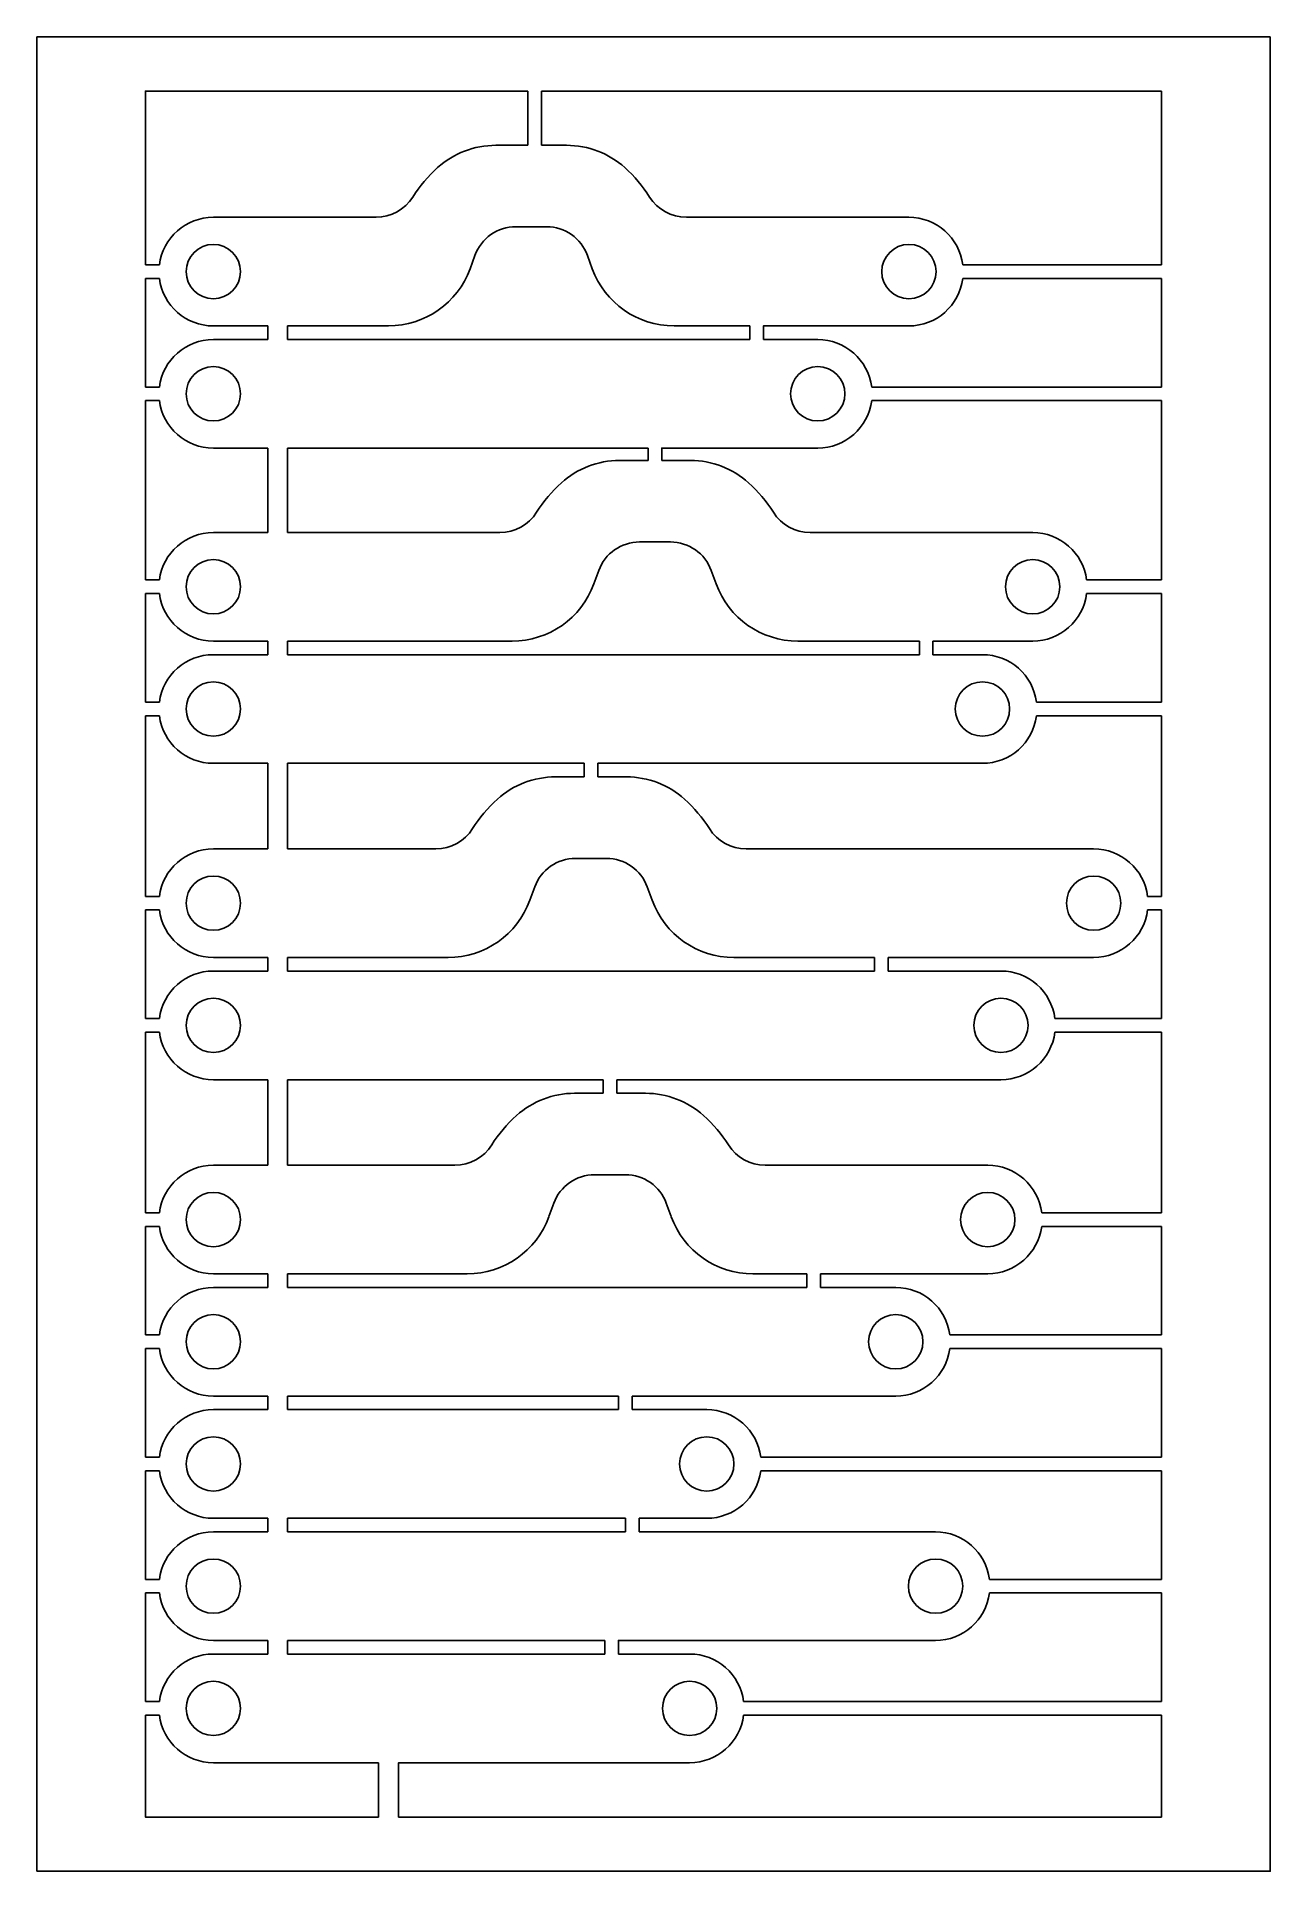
# Model space of a CAD drawing. Header units: millimetres. Extents: x -6.5 to 38.9, y -58.9 to 8.6.
import ezdxf

# ---------------------------------------------------------------- set-up
doc = ezdxf.new("R2010")
doc.units = ezdxf.units.MM

msp = doc.modelspace()

# ---------------------------------------------------------------- linework, layer by layer
for points in [[(-2.5, 8.65), (-6.5, 8.65)], [(-6.5, 8.65), (-6.5, -54.906)], [(-2.5, 8.65), (38.898, 8.65)], [(38.898, -54.906), (38.898, 8.65)], [(-2.5, 4.65), (-2.5, 6.65), (11.577, 6.65)], [(11.577, 4.65), (11.577, 6.65)], [(12.077, 6.65), (34.898, 6.65)], [(12.077, 4.65), (12.077, 6.65)], [(34.898, 6.65), (34.898, 4.65)], [(-2.5, 0.25), (-2.5, 4.65)], [(11.577, 4.65), (10.394, 4.65)], [(13.002, 4.65), (12.077, 4.65)], [(34.898, 4.65), (34.898, 0.25)], [(0, 2), (5.988, 2)], [(11.131, 1.65), (12.265, 1.65)], [(17.408, 2), (25.598, 2)], [(-1.984, 0.25), (-2.5, 0.25)], [(9.627, 0.597), (9.448, 0.106)], [(13.769, 0.597), (13.947, 0.106)], [(34.898, 0.25), (27.582, 0.25)], [(-1.984, -0.25), (-2.5, -0.25)], [(-1.984, -0.25), (-2.5, -0.25)], [(-2.5, -0.25), (-2.5, -4.25)], [(34.898, -0.25), (27.582, -0.25)], [(34.898, -0.25), (34.898, -4.25)], [(0, -2), (2, -2)], [(2, -2.5), (2, -2)], [(2.735, -2), (6.441, -2)], [(2.735, -2.5), (2.735, -2)], [(16.955, -2), (19.744, -2)], [(19.744, -2.5), (19.744, -2)], [(20.244, -2.5), (20.244, -2), (25.598, -2)], [(0, -2.5), (2, -2.5)], [(2.735, -2.5), (19.744, -2.5)], [(20.244, -2.5), (22.244, -2.5)], [(-1.984, -4.25), (-2.5, -4.25)], [(34.898, -4.25), (24.229, -4.25)], [(-2.5, -4.75), (-2.5, -11.356)], [(-1.984, -4.75), (-2.5, -4.75)], [(34.898, -4.75), (24.229, -4.75)], [(34.898, -4.75), (34.898, -11.356)], [(0, -6.5), (2, -6.5)], [(2, -9.606), (2, -6.5)], [(2.735, -6.5), (16.004, -6.5)], [(2.735, -9.606), (2.735, -6.5)], [(16.004, -6.956), (16.004, -6.5)], [(16.504, -6.956), (16.504, -6.5), (22.244, -6.5)], [(16.004, -6.956), (14.95, -6.956)], [(17.557, -6.956), (16.504, -6.956)], [(0, -9.606), (2, -9.606)], [(2.735, -9.606), (10.544, -9.606)], [(15.687, -9.956), (16.821, -9.956)], [(21.963, -9.606), (30.154, -9.606)], [(-1.984, -11.356), (-2.5, -11.356)], [(14.183, -11.009), (14.004, -11.5)], [(18.324, -11.009), (18.503, -11.5)], [(34.898, -11.356), (32.138, -11.356)], [(-2.5, -11.856), (-2.5, -15.856)], [(-1.984, -11.856), (-2.5, -11.856)], [(34.898, -11.856), (32.138, -11.856)], [(34.898, -11.856), (34.898, -15.856)], [(0, -13.606), (2, -13.606)], [(0, -14.106), (2, -14.106)], [(2, -14.106), (2, -13.606)], [(2.735, -13.606), (10.997, -13.606)], [(2.735, -14.106), (2.735, -13.606)], [(2.735, -14.106), (25.984, -14.106)], [(21.51, -13.606), (25.984, -13.606)], [(25.984, -14.106), (25.984, -13.606)], [(26.484, -13.606), (30.154, -13.606)], [(26.484, -14.106), (26.484, -13.606)], [(26.484, -14.106), (28.306, -14.106)], [(-1.984, -15.856), (-2.5, -15.856)], [(34.898, -15.856), (30.291, -15.856)], [(-2.5, -16.356), (-2.5, -23.006)], [(-1.984, -16.356), (-2.5, -16.356)], [(34.898, -16.356), (30.291, -16.356)], [(34.898, -16.356), (34.898, -23.006)], [(0, -18.106), (2, -18.106)], [(2, -21.256), (2, -18.106)], [(2.735, -18.106), (13.648, -18.106)], [(2.735, -21.256), (2.735, -18.106)], [(13.648, -18.606), (13.648, -18.106)], [(14.148, -18.106), (28.306, -18.106)], [(14.148, -18.606), (14.148, -18.106)], [(12.594, -18.606), (13.648, -18.606)], [(14.148, -18.606), (15.202, -18.606)], [(0, -21.256), (2, -21.256)], [(2.735, -21.256), (8.188, -21.256)], [(13.331, -21.606), (14.465, -21.606)], [(19.608, -21.256), (32.398, -21.256)], [(11.827, -22.659), (11.648, -23.15)], [(15.969, -22.659), (16.148, -23.15)], [(-1.984, -23.006), (-2.5, -23.006)], [(-2.5, -23.506), (-2.5, -27.506)], [(-1.984, -23.506), (-2.5, -23.506)], [(34.898, -23.006), (34.382, -23.006)], [(34.898, -23.506), (34.382, -23.506)], [(34.898, -23.506), (34.898, -27.506)], [(0, -25.256), (2, -25.256)], [(2, -25.756), (2, -25.256)], [(2.735, -25.256), (8.641, -25.256)], [(2.735, -25.756), (2.735, -25.256)], [(19.155, -25.256), (24.335, -25.256)], [(24.335, -25.756), (24.335, -25.256)], [(24.835, -25.256), (32.398, -25.256)], [(24.835, -25.756), (24.835, -25.256)], [(0, -25.756), (2, -25.756)], [(2.735, -25.756), (24.335, -25.756)], [(24.835, -25.756), (28.986, -25.756)], [(-1.984, -27.506), (-2.5, -27.506)], [(34.898, -27.506), (30.97, -27.506)], [(-2.5, -28.006), (-2.5, -34.656)], [(-1.984, -28.006), (-2.5, -28.006)], [(34.898, -28.006), (30.97, -28.006)], [(34.898, -28.006), (34.898, -34.656)], [(0, -29.756), (2, -29.756)], [(2, -32.906), (2, -29.756)], [(2.735, -29.756), (14.35, -29.756)], [(2.735, -32.906), (2.735, -29.756)], [(14.35, -30.256), (13.296, -30.256)], [(14.35, -30.256), (14.35, -29.756)], [(14.85, -29.756), (28.986, -29.756)], [(14.85, -30.256), (14.85, -29.756)], [(15.904, -30.256), (14.85, -30.256)], [(0, -32.906), (2, -32.906)], [(2.735, -32.906), (8.89, -32.906)], [(20.31, -32.906), (28.5, -32.906)], [(14.033, -33.256), (15.167, -33.256)], [(12.53, -34.309), (12.351, -34.8)], [(16.671, -34.309), (16.85, -34.8)], [(-1.984, -34.656), (-2.5, -34.656)], [(34.898, -34.656), (30.485, -34.656)], [(-2.5, -35.156), (-2.5, -39.156)], [(-1.984, -35.156), (-2.5, -35.156)], [(34.898, -35.156), (30.485, -35.156)], [(34.898, -35.156), (34.898, -39.156)], [(0, -36.906), (2, -36.906)], [(2, -37.406), (2, -36.906)], [(2.735, -36.906), (9.344, -36.906)], [(2.735, -37.406), (2.735, -36.906)], [(19.857, -36.906), (21.846, -36.906)], [(21.846, -37.406), (21.846, -36.906)], [(22.346, -36.906), (28.5, -36.906)], [(22.346, -37.406), (22.346, -36.906)], [(0, -37.406), (2, -37.406)], [(2.735, -37.406), (21.846, -37.406)], [(22.346, -37.406), (25.116, -37.406)], [(-1.984, -39.156), (-2.5, -39.156)], [(34.898, -39.156), (27.101, -39.156)], [(-2.5, -39.656), (-2.5, -43.656)], [(-1.984, -39.656), (-2.5, -39.656)], [(34.898, -39.656), (27.101, -39.656)], [(34.898, -39.656), (34.898, -43.656)], [(0, -41.406), (2, -41.406)], [(2, -41.906), (2, -41.406)], [(2.735, -41.406), (14.917, -41.406)], [(2.735, -41.906), (2.735, -41.406)], [(14.917, -41.906), (14.917, -41.406)], [(15.417, -41.406), (25.116, -41.406)], [(15.417, -41.906), (15.417, -41.406)], [(0, -41.906), (2, -41.906)], [(2.735, -41.906), (14.917, -41.906)], [(15.417, -41.906), (18.16, -41.906)], [(-1.984, -43.656), (-2.5, -43.656)], [(34.898, -43.656), (20.144, -43.656)], [(-2.5, -44.156), (-2.5, -48.156)], [(-1.984, -44.156), (-2.5, -44.156)], [(34.898, -44.156), (20.144, -44.156)], [(34.898, -44.156), (34.898, -48.156)], [(0, -45.906), (2, -45.906)], [(2, -46.406), (2, -45.906)], [(2.735, -45.906), (15.167, -45.906)], [(2.735, -46.406), (2.735, -45.906)], [(15.167, -46.406), (15.167, -45.906)], [(15.667, -45.906), (18.16, -45.906)], [(15.667, -46.406), (15.667, -45.906)], [(0, -46.406), (2, -46.406)], [(2.735, -46.406), (15.167, -46.406)], [(15.667, -46.406), (26.58, -46.406)], [(-1.984, -48.156), (-2.5, -48.156)], [(34.898, -48.156), (28.564, -48.156)], [(-2.5, -48.656), (-2.5, -52.656)], [(-1.984, -48.656), (-2.5, -48.656)], [(34.898, -48.656), (28.564, -48.656)], [(34.898, -48.656), (34.898, -52.656)], [(0, -50.406), (2, -50.406)], [(2, -50.906), (2, -50.406)], [(2.735, -50.406), (14.408, -50.406)], [(2.735, -50.906), (2.735, -50.406)], [(14.408, -50.906), (14.408, -50.406)], [(14.908, -50.906), (14.908, -50.406), (26.58, -50.406)], [(0, -50.906), (2, -50.906)], [(2.735, -50.906), (14.408, -50.906)], [(14.908, -50.906), (17.53, -50.906)], [(-1.984, -52.656), (-2.5, -52.656)], [(34.898, -52.656), (19.514, -52.656)], [(-2.5, -53.156), (-2.5, -54.906)], [(-1.984, -53.156), (-2.5, -53.156)], [(34.898, -53.156), (19.514, -53.156)], [(34.898, -53.156), (34.898, -54.906)], [(-6.5, -54.906), (-6.5, -58.906)], [(-2.5, -54.906), (-2.5, -56.906), (6.082, -56.906)], [(0, -54.906), (6.082, -54.906)], [(6.082, -56.906), (6.082, -54.906)], [(6.817, -56.906), (6.817, -54.906), (17.53, -54.906)], [(34.898, -58.906), (38.898, -58.906), (38.898, -54.906)], [(34.898, -54.906), (34.898, -56.906)], [(6.817, -56.906), (34.898, -56.906)], [(34.898, -58.906), (-6.5, -58.906)]]:
    msp.add_lwpolyline(points)
for centre in [(0, 0), (25.598, 0), (0, -4.5), (22.244, -4.5), (0, -11.606), (30.154, -11.606), (0, -16.106), (28.306, -16.106), (0, -23.256), (32.398, -23.256), (0, -27.756), (28.986, -27.756), (0, -34.906), (28.5, -34.906), (0, -39.406), (25.116, -39.406), (0, -43.906), (18.16, -43.906), (0, -48.406), (26.58, -48.406), (0, -52.906), (17.53, -52.906)]:
    msp.add_circle(centre, 1)
for centre, radius, start, end in [((10.394, 1.45), 3.2, 90, 131.96217), ((13.002, 1.45), 3.2, 48.03783, 90), ((11.698, 0), 5.15, 131.96234, 147.76949), ((11.698, 0), 5.15, 32.2312, 48.03854), ((5.988, 3.6), 1.6, 270, 327.76876), ((17.408, 3.6), 1.6, 212.23124, 270), ((0, 0), 2, 90, 172.81888), ((11.131, 0.05), 1.6, 90, 160.00052), ((12.265, 0.05), 1.6, 19.99948, 90), ((25.598, 0), 2, 7.18112, 90), ((6.441, 1.2), 3.2, 270, 340.00003), ((16.954, 1.2), 3.2, 199.99997, 270), ((0, 0), 2, 187.18112, 270), ((25.598, 0), 2, 270, 352.81888), ((0, -4.5), 2, 90, 172.81961), ((22.244, -4.5), 2, 7.18039, 90), ((0, -4.5), 2, 187.18039, 270), ((22.244, -4.5), 2, 270, 352.81961), ((14.95, -10.156), 3.2, 90, 131.96217), ((17.557, -10.156), 3.2, 48.03783, 90), ((16.254, -11.606), 5.15, 131.96146, 147.7688), ((16.254, -11.606), 5.15, 32.23051, 48.03766), ((10.544, -8.006), 1.6, 270, 327.76876), ((21.963, -8.006), 1.6, 212.23124, 270), ((0, -11.606), 2, 90, 172.81961), ((15.687, -11.556), 1.6, 90, 160.00052), ((16.821, -11.556), 1.6, 19.99948, 90), ((30.154, -11.606), 2, 7.18039, 90), ((0, -11.606), 2, 187.18112, 270), ((10.997, -10.406), 3.2, 270, 340.00003), ((21.51, -10.406), 3.2, 199.99997, 270), ((30.154, -11.606), 2, 270, 352.81888), ((0, -16.106), 2, 90, 172.81961), ((28.306, -16.106), 2, 7.18039, 90), ((0, -16.106), 2, 187.18039, 270), ((28.306, -16.106), 2, 270, 352.81961), ((12.594, -21.806), 3.2, 90, 131.96149), ((15.202, -21.806), 3.2, 48.03851, 90), ((13.898, -23.256), 5.15, 131.96146, 147.7688), ((13.898, -23.256), 5.15, 32.2312, 48.03854), ((8.188, -19.656), 1.6, 270, 327.76876), ((19.608, -19.656), 1.6, 212.23124, 270), ((0, -23.256), 2, 90, 172.81961), ((13.331, -23.206), 1.6, 90, 159.99955), ((14.465, -23.206), 1.6, 20.00045, 90), ((32.398, -23.256), 2, 7.18039, 90), ((0, -23.256), 2, 187.18039, 270), ((8.641, -22.056), 3.2, 270, 340.00003), ((19.155, -22.056), 3.2, 199.99997, 270), ((32.398, -23.256), 2, 270, 352.81961), ((0, -27.756), 2, 90, 172.81888), ((28.986, -27.756), 2, 7.18112, 90), ((0, -27.756), 2, 187.18039, 270), ((28.986, -27.756), 2, 270, 352.81961), ((13.296, -33.456), 3.2, 90, 131.96217), ((15.904, -33.456), 3.2, 48.03783, 90), ((14.6, -34.906), 5.15, 131.96179, 147.76872), ((14.6, -34.906), 5.15, 32.23128, 48.03821), ((8.89, -31.306), 1.6, 270, 327.76984), ((20.31, -31.306), 1.6, 212.23016, 270), ((0, -34.906), 2, 90, 172.81888), ((28.5, -34.906), 2, 7.18112, 90), ((14.033, -34.856), 1.6, 90, 160.00052), ((15.167, -34.856), 1.6, 19.99948, 90), ((9.344, -33.706), 3.2, 270, 340.00003), ((19.857, -33.706), 3.2, 199.99997, 270), ((0, -34.906), 2, 187.18039, 270), ((28.5, -34.906), 2, 270, 352.81961), ((0, -39.406), 2, 90, 172.81961), ((25.116, -39.406), 2, 7.18039, 90), ((0, -39.406), 2, 187.18112, 270), ((25.116, -39.406), 2, 270, 352.81888), ((0, -43.906), 2, 90, 172.81961), ((18.16, -43.906), 2, 7.18039, 90), ((0, -43.906), 2, 187.18039, 270), ((18.16, -43.906), 2, 270, 352.81961), ((0, -48.406), 2, 90, 172.81888), ((26.58, -48.406), 2, 7.18112, 90), ((0, -48.406), 2, 187.18039, 270), ((26.58, -48.406), 2, 270, 352.81961), ((0, -52.906), 2, 90, 172.81961), ((17.53, -52.906), 2, 7.18039, 90), ((0, -52.906), 2, 187.18112, 270), ((17.53, -52.906), 2, 270, 352.81888)]:
    msp.add_arc(centre, radius, start, end)

doc.saveas('drawing.dxf')
